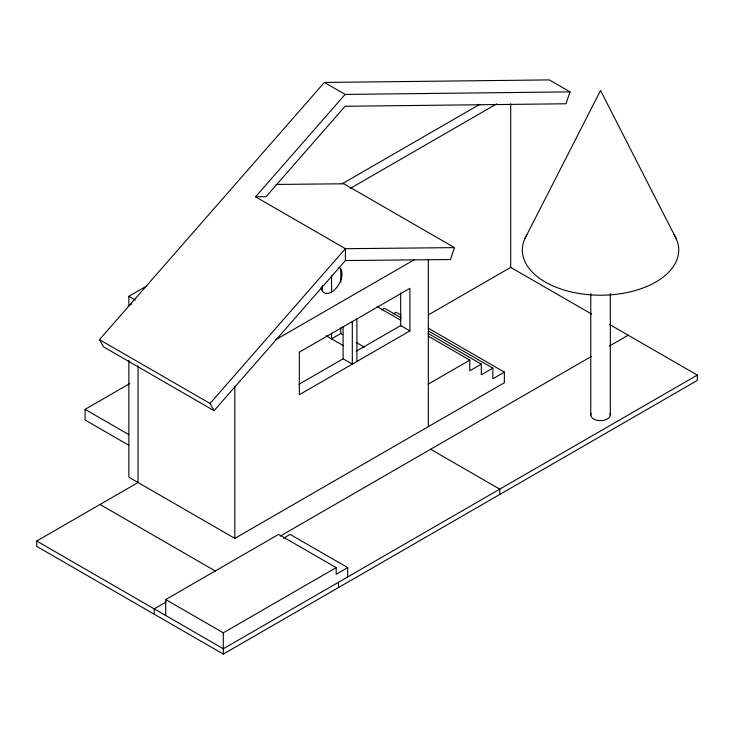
<?xml version="1.0" encoding="UTF-8"?>
<svg xmlns="http://www.w3.org/2000/svg" width="734" height="734" viewBox="0 0 734 734"><rect width="100%" height="100%" fill="white"/><g stroke="black" fill="none" stroke-linecap="round" stroke-linejoin="round"><path stroke-width="1.1" d="M276.039 184.445L343.916 183.784L454.493 247.633L450.428 259.524L345.402 260.542L214.089 410.691L103.512 346.843L99.457 339.631L324.382 82.447L549.307 79.914L570.043 91.878L565.987 103.778L345.118 106.265L266.011 196.721L255.56 196.822L345.118 94.42L570.043 91.878M525.012 238.403L600.54 90.475L676.069 238.403M214.089 410.691L210.034 403.471L345.402 248.688L454.493 247.633M131.826 303.894L128.854 305.61L128.854 296.297L146.69 286.003M342.136 183.803L479.807 104.32M350.283 188.409L496.835 103.797M128.854 445.272L85.08 420.004L85.08 409.361L129.725 383.579M275.507 339.86L414.444 259.643M342.769 334.686L340.796 333.548L331.575 338.869L331.575 333.144M381.689 309.941L384.57 308.271L401.351 317.969M393.204 313.932L396.085 312.262L401.021 315.115M298.94 384.304L343.099 358.816L352.311 364.137L352.311 321.575M356.541 351.054L400.691 325.566L409.911 330.887L409.911 288.324L299.325 352.164L299.325 394.727L409.911 330.887M609.431 324.382L697.3 375.111L697.3 380.432L223.301 654.086L36.7 546.353L36.7 541.031L138.065 482.513L138.065 365.835M428.417 314.877L510.699 267.378L591.659 314.115M428.335 384.084L469.806 360.146L469.806 370.789L481.321 364.137L481.321 374.78L492.844 368.129L492.844 378.772L504.359 372.12L504.359 382.763L234.825 538.371L128.854 477.192L128.854 360.412M165.71 615.514L165.71 599.559L278.59 534.389L336.19 567.639L336.19 574.291L347.705 567.639L347.705 576.942M166.067 602.008L154.195 608.871L154.195 614.193M280.26 536.086L591.457 356.412M609.33 346.099L628.185 335.209M283.397 538.261L290.113 534.389L347.705 567.639M165.71 599.559L223.301 632.809L336.19 567.639M697.3 375.111L223.301 648.773L36.7 541.031M324.382 82.447L345.118 94.42M255.56 196.822L345.402 248.688L345.402 260.542M428.335 328.226L504.359 372.12M428.665 331.08L492.844 368.129M428.005 333.355L481.321 364.137M377.001 306.564L400.691 320.244M428.335 336.209L469.806 360.146M356.596 342.668L364.486 347.228M326.052 335.677L343.429 345.705M430.638 449.263L499.753 489.165L499.753 494.487M128.854 296.297L135.304 300.022M99.457 339.631L210.034 403.471M85.08 409.361L128.854 434.629M100.053 504.46L215.567 571.153M610.321 293.609L610.321 415.013M590.769 293.609L590.769 415.013M510.699 103.806L510.699 267.378M428.335 259.643L428.335 426.647M400.691 292.958L400.691 326.135M356.917 318.914L356.917 361.477M343.099 326.336L343.099 358.816M340.796 268.332L340.796 282.058M340.796 327.823L340.796 333.548M338.493 582.264L338.493 587.585M331.575 275.938L331.575 291.958M322.364 285.59L322.364 291.297M234.825 386.231L234.825 538.371M223.301 632.809L223.301 654.086M609.982 413.554A9.771 5.643 0 0 1 600.54 420.655A9.771 5.643 0 0 1 591.099 413.554M674.023 234.651A78.189 45.141 0 0 1 600.54 295.224A78.189 45.141 0 0 1 527.058 234.651M338.934 267.295A14.698 8.487 -60 0 1 335.97 288.37A14.698 8.487 -60 0 1 321.226 287.049"/></g></svg>
